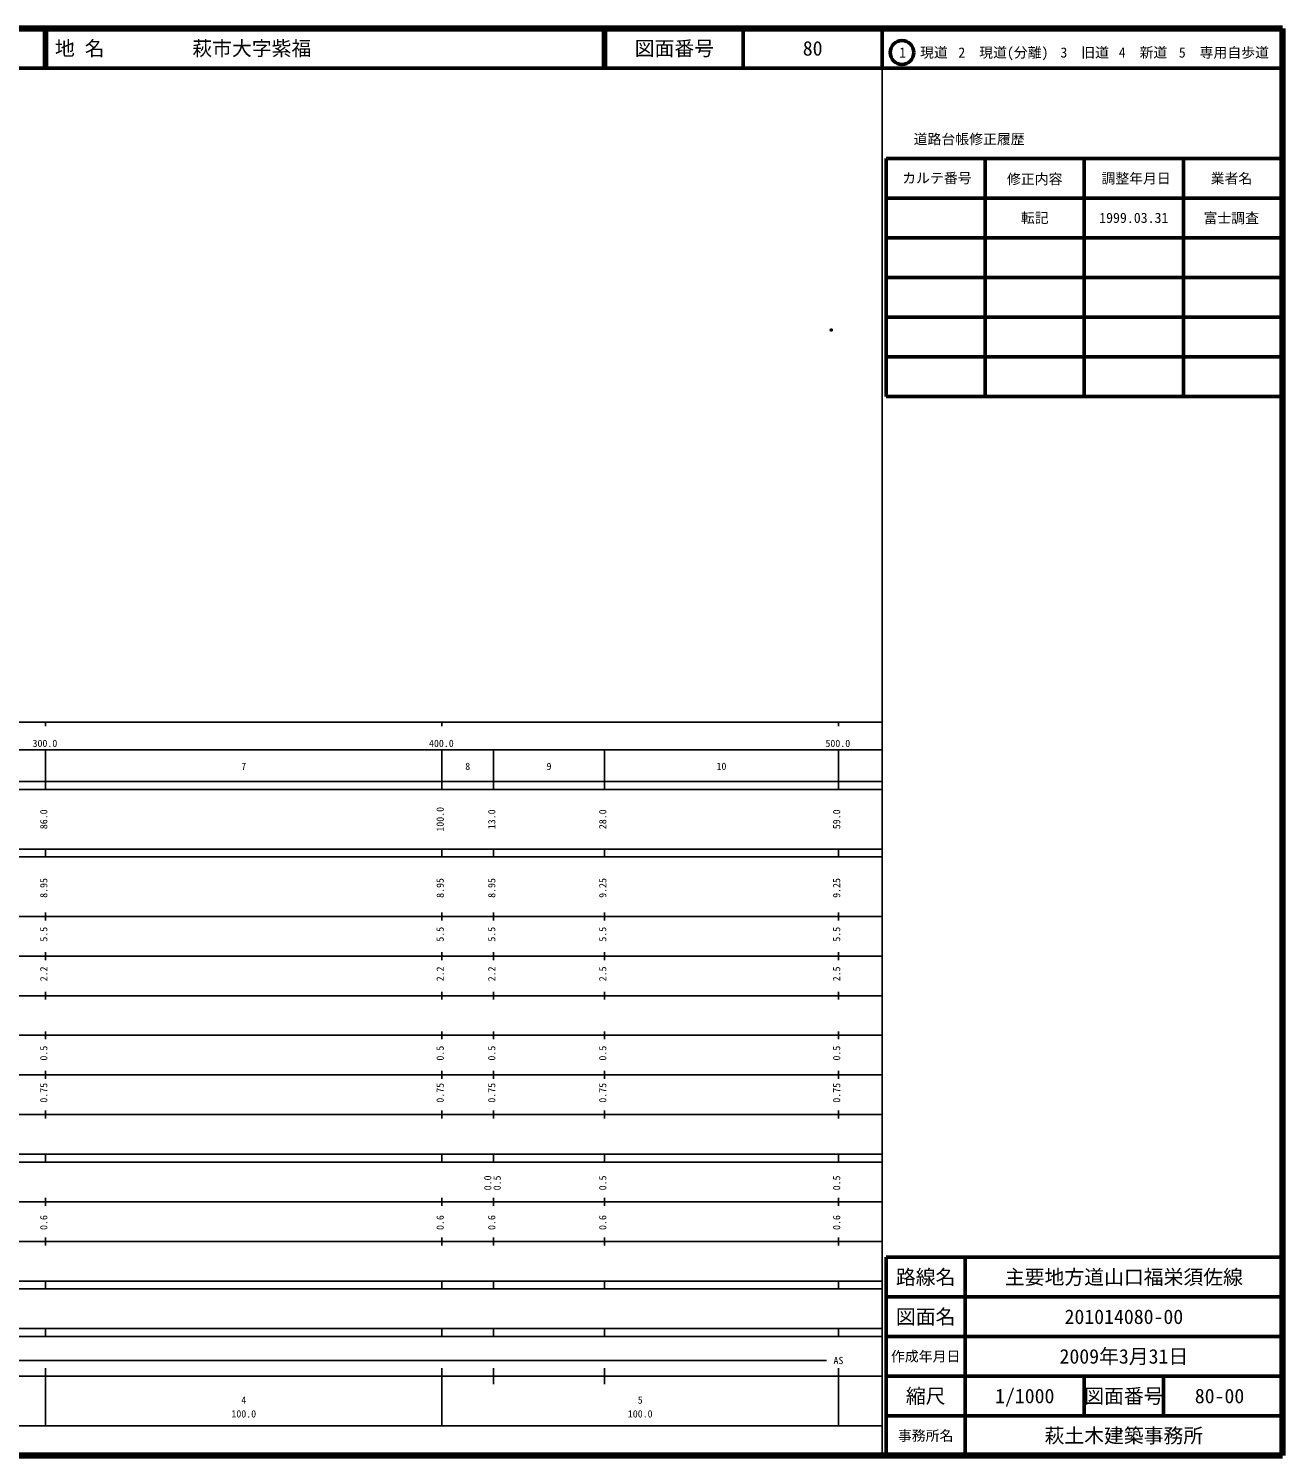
# Model space of a CAD drawing. Units: millimetres on the paper. Extents: x 40 to 680, y 20 to 380.
# Drawn here: x 363.7 to 680, y 20 to 380 of the extents above; entities that cross this region are included whole.
import ezdxf
from ezdxf.enums import TextEntityAlignment as Align

# ---------------------------------------------------------------- set-up
doc = ezdxf.new("R2010")
doc.units = ezdxf.units.MM
doc.header["$PDMODE"] = 32
doc.header["$PDSIZE"] = 0.5
doc.layers.add('M-OTRS', color=6, linetype='Continuous')
doc.layers.add('M-TTL-TXT', color=7, linetype='Continuous')
for name, color, linetype, lineweight in [('M-TTL', 2, 'Continuous', 140), ('M-TTL-BAND', 7, 'Continuous', 25), ('M-TTL-FRAM', 2, 'Continuous', 50), ('M-TTL-LINE', 7, 'Continuous', 50)]:
    doc.layers.add(name, color=color, linetype=linetype, lineweight=lineweight)
doc.styles.add('ＭＳ ゴシック', font='')
doc.styles.get('ＭＳ ゴシック').set_extended_font_data('MS Gothic')

msp = doc.modelspace()

# ---------------------------------------------------------------- linework, layer by layer
at = {"layer": 'M-OTRS'}
msp.add_point((566.204, 303.945), dxfattribs=at)
at = {"layer": 'M-TTL'}
for p, q in [((680, 380), (40, 380)), ((680, 20), (680, 380)), ((40, 20), (680, 20))]:
    msp.add_line(p, q, dxfattribs=at)
at = {"layer": 'M-TTL-BAND'}
for p, q in [((579, 20), (579, 370)), ((40, 205), (579, 205)), ((368, 205), (368, 204)), ((468, 205), (468, 204)), ((568, 205), (568, 204)), ((68, 198), (579, 198)), ((368, 188), (368, 198)), ((468, 188), (468, 198)), ((481, 188), (481, 198)), ((509, 188), (509, 198)), ((568, 188), (568, 198)), ((40, 190), (579, 190)), ((40, 188), (579, 188)), ((40, 173), (579, 173)), ((368, 171), (368, 173)), ((468, 171), (468, 173)), ((481, 171), (481, 173)), ((509, 171), (509, 173)), ((568, 171), (568, 173)), ((40, 171), (579, 171)), ((40, 156), (579, 156)), ((368, 155), (368, 157)), ((468, 155), (468, 157)), ((481, 155), (481, 157)), ((509, 155), (509, 157)), ((568, 155), (568, 157)), ((46, 146), (579, 146)), ((368, 145), (368, 147)), ((468, 145), (468, 147)), ((481, 145), (481, 147)), ((509, 145), (509, 147)), ((568, 145), (568, 147)), ((368, 135), (368, 137)), ((468, 135), (468, 137)), ((481, 135), (481, 137)), ((509, 135), (509, 137)), ((568, 135), (568, 137)), ((52, 136), (579, 136)), ((46, 126), (579, 126)), ((368, 125), (368, 127)), ((468, 125), (468, 127)), ((481, 125), (481, 127)), ((509, 125), (509, 127)), ((568, 125), (568, 127)), ((52, 116), (579, 116)), ((368, 115), (368, 117)), ((468, 115), (468, 117)), ((481, 115), (481, 117)), ((509, 115), (509, 117)), ((568, 115), (568, 117)), ((46, 106), (579, 106)), ((368, 105), (368, 107)), ((468, 105), (468, 107)), ((481, 105), (481, 107)), ((509, 105), (509, 107)), ((568, 105), (568, 107)), ((40, 96), (579, 96)), ((40, 94), (579, 94)), ((368, 94), (368, 96)), ((468, 94), (468, 96)), ((481, 94), (481, 96)), ((509, 94), (509, 96)), ((568, 94), (568, 96)), ((49, 84), (579, 84)), ((368, 83), (368, 85)), ((468, 83), (468, 85)), ((481, 83), (481, 85)), ((509, 83), (509, 85)), ((568, 83), (568, 85)), ((40, 74), (579, 74)), ((368, 73), (368, 75)), ((468, 73), (468, 75)), ((481, 73), (481, 75)), ((509, 73), (509, 75)), ((568, 73), (568, 75)), ((40, 64), (579, 64)), ((40, 62), (579, 62)), ((368, 62), (368, 64)), ((468, 62), (468, 64)), ((481, 62), (481, 64)), ((509, 62), (509, 64)), ((568, 62), (568, 64)), ((40, 52), (579, 52)), ((368, 50), (368, 52)), ((468, 50), (468, 52)), ((481, 50), (481, 52)), ((509, 50), (509, 52)), ((568, 50), (568, 52)), ((40, 50), (579, 50)), ((71, 44), (565, 44)), ((40, 40), (579, 40)), ((368, 27.5), (368, 42)), ((468, 27.5), (468, 42)), ((481, 38), (481, 42)), ((509, 38), (509, 42)), ((568, 27.5), (568, 42)), ((68, 27.5), (579, 27.5))]:
    msp.add_line(p, q, dxfattribs=at)
at = {"layer": 'M-TTL-FRAM'}
for p, q in [((580, 347.197), (580, 287.197)), ((580, 347.197), (680, 347.197)), ((580, 287.197), (680, 287.197)), ((680, 70), (580, 70)), ((580, 70), (580, 20))]:
    msp.add_line(p, q, dxfattribs=at)
at = {"layer": 'M-TTL-LINE'}
for p, q in [((367.75, 380), (367.75, 370)), ((368.25, 380), (368.25, 370)), ((508.747, 380), (508.747, 370)), ((509.247, 380), (509.247, 370)), ((543.997, 380), (543.997, 370)), ((579, 380), (579, 370)), ((40, 370), (680, 370)), ((605, 347.197), (605, 287.197)), ((630, 347.197), (630, 287.197)), ((655, 347.197), (655, 287.197)), ((580, 337.197), (680, 337.197)), ((580, 327.197), (680, 327.197)), ((580, 317.197), (680, 317.197)), ((580, 307.197), (680, 307.197)), ((580, 297.197), (680, 297.197)), ((600, 70), (600, 20)), ((680, 60), (580, 60)), ((680, 50), (580, 50)), ((680, 40), (580, 40)), ((630, 40), (630, 30)), ((650, 40), (650, 30)), ((680, 30), (580, 30))]:
    msp.add_line(p, q, dxfattribs=at)
msp.add_circle((584.031, 373.958), 3, dxfattribs=at)

# ---------------------------------------------------------------- texts
at = {"layer": 'M-TTL-BAND', "style": 'ＭＳ ゴシック'}
for s, p in [('300.0', (367.844, 198.195)), ('400.0', (467.844, 198.195)), ('500.0', (567.844, 198.195)), ('7', (418, 192.405)), ('8', (474.5, 192.405)), ('9', (495, 192.405)), ('10', (538.5, 192.405)), ('AS', (568, 42.5)), ('4', (418, 32.523)), ('5', (518, 32.523)), ('100.0', (418, 29.033)), ('100.0', (518, 29.033))]:
    msp.add_text(s, height=1.833, dxfattribs=at).set_placement(p, align=Align.BOTTOM_CENTER)
for s, p in [('86.0', (369, 180.5)), ('100.0', (469, 180.5)), ('13.0', (482, 180.5)), ('28.0', (510, 180.5)), ('59.0', (569, 180.5)), ('8.95', (369, 163.174)), ('8.95', (469, 163.174)), ('8.95', (482, 163.174)), ('9.25', (510, 163.174)), ('9.25', (569, 163.174)), ('5.5', (369, 151.5)), ('5.5', (469, 151.5)), ('5.5', (482, 151.5)), ('5.5', (510, 151.5)), ('5.5', (569, 151.5)), ('2.2', (369, 141.5)), ('2.2', (469, 141.5)), ('2.2', (482, 141.5)), ('2.5', (510, 141.5)), ('2.5', (569, 141.5)), ('0.5', (369, 121.5)), ('0.5', (469, 121.5)), ('0.5', (482, 121.5)), ('0.5', (510, 121.5)), ('0.5', (569, 121.5)), ('0.75', (369, 111.5)), ('0.75', (469, 111.5)), ('0.75', (482, 111.5)), ('0.75', (510, 111.5)), ('0.75', (569, 111.5)), ('0.0', (481, 88.764)), ('0.5', (483.37, 88.764)), ('0.5', (510, 88.764)), ('0.5', (569, 88.764)), ('0.6', (369, 78.764)), ('0.6', (469, 78.764)), ('0.6', (482, 78.764)), ('0.6', (510, 78.764)), ('0.6', (569, 78.764))]:
    msp.add_text(s, height=1.833, rotation=90, dxfattribs=at).set_placement(p, align=Align.BOTTOM_CENTER)
at = {"layer": 'M-TTL-TXT', "style": 'ＭＳ ゴシック'}
for s, p in [('地 名', (370.38, 375)), ('萩市大字紫福', (405.024, 375))]:
    msp.add_text(s, height=3.666, dxfattribs=at).set_placement(p, align=Align.MIDDLE_LEFT)
for s, height, p in [('図面番号', 3.666, (526.622, 375)), ('80', 3.666, (561.497, 375)), ('1\u3000現道', 2.566, (589.448, 373.958)), ('2\u3000現道(分離)', 2.566, (609.619, 373.958)), ('3\u3000旧道', 2.566, (630.121, 373.958)), ('4\u3000新道', 2.566, (644.824, 373.958)), ('5\u3000専用自歩道', 2.566, (665.228, 373.958)), ('道路台帳修正履歴', 2.566, (600.968, 352.113)), ('カルテ番号', 2.566, (592.839, 342.277)), ('修正内容', 2.566, (617.509, 342.023)), ('調整年月日', 2.566, (643.089, 342.197)), ('業者名', 2.566, (667.134, 342.197)), ('転記', 2.566, (617.5, 332.245)), ('1999.03.31', 2.566, (642.5, 332.245)), ('富士調査', 2.566, (667.077, 332.189)), ('路線名', 3.666, (590, 65)), ('路線名', 3.666, (590, 65)), ('主要地方道山口福栄須佐線', 3.666, (640, 65)), ('図面名', 3.666, (590, 55)), ('図面名', 3.666, (590, 55)), ('201014080-00', 3.666, (640, 55)), ('2009年3月31日', 3.666, (640, 45)), ('作成年月日', 2.566, (590, 45)), ('作成年月日', 2.566, (590, 45)), ('縮尺', 3.666, (590, 35)), ('縮尺', 3.666, (590, 35)), ('1/1000', 3.666, (615, 35)), ('図面番号', 3.666, (640, 35)), ('図面番号', 3.666, (640, 35)), ('80-00', 3.666, (664.125, 35)), ('事務所名', 2.566, (590, 25)), ('事務所名', 2.566, (590, 25)), ('萩土木建築事務所', 3.666, (640, 25))]:
    msp.add_text(s, height=height, dxfattribs=at).set_placement(p, align=Align.MIDDLE_CENTER)

doc.saveas('drawing.dxf')
